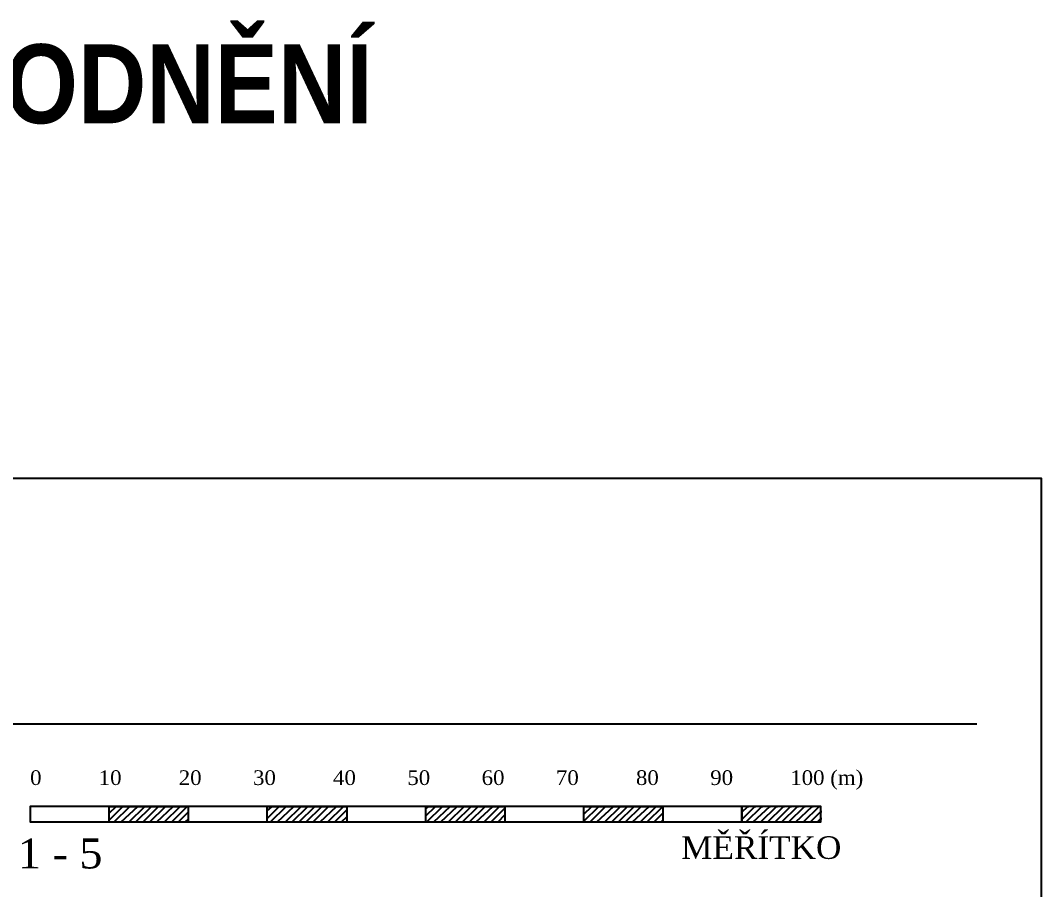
# Model space of a CAD drawing. Header units: millimetres. Extents: x -51 to 2999949, y -1641567 to 415040.
# Drawn here: x 1630620 to 1759949, y 303947 to 414025 of the extents above; entities that cross this region are included whole.
import ezdxf

# ---------------------------------------------------------------- set-up
doc = ezdxf.new("R2010")
doc.units = ezdxf.units.MM
doc.header["$LTSCALE"] = 75
doc.header["$MEASUREMENT"] = 0
doc.layers.get('0').update_dxf_attribs({"linetype": 'CONTINUOUS'})
doc.layers.add('ZEMINA', color=7, linetype='CONTINUOUS')
doc.styles.add('názvy výkresů', font='ariblk.ttf', dxfattribs={"width": 0.75, "height": 10000})
doc.styles.add('TIMESNEWROMAN', font='times.ttf')

msp = doc.modelspace()

# ---------------------------------------------------------------- linework, layer by layer
msp.add_line((1558166.6185, 324920.1745), (1751752.1823, 324920.1745))
msp.add_lwpolyline([(1549948.9938, 356001.2066), (1549948.9938, 59001.2066), (1759948.9938, 59001.2066), (1759948.9938, 356001.2066)], close=True)
for points in [[(1631851.0381, 312523.7166), (1641855.6645, 312523.7166), (1641855.6645, 314478.346), (1651860.2843, 314478.346), (1651860.2843, 312523.7166), (1661864.9041, 312523.7166), (1661864.9041, 314478.346), (1671972.395, 314478.346), (1671972.395, 312523.7166), (1681977.0279, 312523.7166), (1681977.0279, 314478.346), (1691981.6346, 314478.346), (1691981.6346, 312523.7166), (1701986.2675, 312523.7166), (1701986.2675, 314478.346), (1711990.8873, 314478.346), (1711990.8873, 312523.7166), (1721995.5072, 312523.7166), (1721995.5072, 314478.346), (1631851.0381, 314478.346), (1631851.0381, 312523.7166), (1722098.3783, 312523.7166)], [(1641855.6645, 313603.8893), (1642730.1081, 314478.346), (1642832.9792, 314478.346)], [(1641855.6645, 312729.4588), (1643604.5386, 314478.346), (1643707.4097, 314478.346)], [(1642498.635, 312523.7166), (1644478.9821, 314478.346), (1644607.5841, 314478.346)], [(1643398.7964, 312523.7166), (1645482.0146, 314478.346), (1645584.8857, 314478.346)], [(1644376.098, 312523.7166), (1646356.4582, 314478.346), (1646459.3293, 314478.346)], [(1645250.5546, 312523.7166), (1647230.9018, 314478.346), (1647359.4906, 314478.346)], [(1646150.7029, 312523.7166), (1648105.3322, 314478.346), (1648233.9211, 314478.346)], [(1647025.1465, 312523.7166), (1649005.4936, 314478.346), (1649108.3778, 314478.346)], [(1647899.5901, 312523.7166), (1649982.8083, 314478.346), (1650085.6794, 314478.346)], [(1648876.8916, 312523.7166), (1650857.2519, 314478.346), (1650985.8407, 314478.346)], [(1649777.0661, 312523.7166), (1651757.4132, 314478.346), (1651860.2843, 314478.346)], [(1661864.9041, 313938.2466), (1662507.8746, 314478.346), (1662636.4766, 314478.346)], [(1661864.9041, 312960.9188), (1663408.036, 314478.346), (1663510.9071, 314478.346)], [(1662302.1194, 312523.7166), (1664282.4665, 314478.346), (1664385.3507, 314478.346)], [(1663176.5629, 312523.7166), (1665259.7942, 314478.346), (1665388.3831, 314478.346)], [(1664179.5954, 312523.7166), (1666159.9425, 314478.346), (1666262.8136, 314478.346)], [(1665054.039, 312523.7166), (1667034.3861, 314478.346), (1667137.2703, 314478.346)], [(1665928.4825, 312523.7166), (1667908.8297, 314478.346), (1668011.7008, 314478.346)], [(1666802.913, 312523.7166), (1668783.2602, 314478.346), (1668886.1443, 314478.346)], [(1667677.3566, 312523.7166), (1669657.7168, 314478.346), (1669786.3057, 314478.346)], [(1668577.518, 312523.7166), (1670660.7362, 314478.346), (1670763.6073, 314478.346)], [(1669554.8326, 312523.7166), (1671535.1798, 314478.346), (1671638.064, 314478.346)], [(1681977.0279, 314169.7065), (1682311.359, 314478.346), (1682414.2432, 314478.346)], [(1681977.0279, 313269.5583), (1683185.8156, 314478.346), (1683288.6867, 314478.346)], [(1682079.899, 312523.7166), (1684060.2461, 314478.346), (1684188.835, 314478.346)], [(1682980.0473, 312523.7166), (1685063.2786, 314478.346), (1685166.1628, 314478.346)], [(1683854.5039, 312523.7166), (1685937.7222, 314478.346), (1686040.5933, 314478.346)], [(1684831.8055, 312523.7166), (1686812.1527, 314478.346), (1686915.0368, 314478.346)], [(1685706.2491, 312523.7166), (1687686.6093, 314478.346), (1687815.1982, 314478.346)], [(1686606.4105, 312523.7166), (1688586.7576, 314478.346), (1688689.6287, 314478.346)], [(1687480.841, 312523.7166), (1689461.2012, 314478.346), (1689564.0723, 314478.346)], [(1688355.2976, 312523.7166), (1690438.5158, 314478.346), (1690567.1047, 314478.346)], [(1689332.5992, 312523.7166), (1691312.9463, 314478.346), (1691441.5483, 314478.346)], [(1690232.7737, 312523.7166), (1691981.6346, 314272.6038), (1692084.5188, 314272.6038)], [(1701986.2675, 314375.4749), (1702089.1386, 314478.346), (1702217.7275, 314478.346)], [(1701986.2675, 313501.0182), (1702989.3, 314478.346), (1703092.1842, 314478.346)], [(1701986.2675, 312626.5877), (1703863.7436, 314478.346), (1703966.6147, 314478.346)], [(1702757.8269, 312523.7166), (1704738.1741, 314478.346), (1704841.0452, 314478.346)], [(1703632.2705, 312523.7166), (1705715.5018, 314478.346), (1705844.0907, 314478.346)], [(1704635.303, 312523.7166), (1706615.6501, 314478.346), (1706718.5212, 314478.346)], [(1705509.7465, 312523.7166), (1707490.0937, 314478.346), (1707592.9778, 314478.346)], [(1706384.1901, 312523.7166), (1708364.5372, 314478.346), (1708467.4083, 314478.346)], [(1707258.6206, 312523.7166), (1709238.9677, 314478.346), (1709341.8388, 314478.346)], [(1708133.0642, 312523.7166), (1710242.0133, 314478.346), (1710344.8844, 314478.346)], [(1709136.0966, 312523.7166), (1711116.4438, 314478.346), (1711219.3149, 314478.346)], [(1710010.5402, 312523.7166), (1711990.8873, 314478.346), (1712093.7715, 314478.346)], [(1721995.5072, 312523.7166), (1732000.127, 312523.7166), (1732000.127, 314478.346), (1721995.5072, 314478.346), (1721995.5072, 312523.7166), (1722098.3783, 312523.7166)], [(1721995.5072, 313732.5044), (1722767.0666, 314478.346), (1722869.9507, 314478.346)], [(1721995.5072, 312832.3299), (1723641.5101, 314478.346), (1723744.3943, 314478.346)], [(1722535.6066, 312523.7166), (1724515.9537, 314478.346), (1724644.5426, 314478.346)], [(1723435.7549, 312523.7166), (1725518.9862, 314478.346), (1725621.8703, 314478.346)], [(1724413.0826, 312523.7166), (1726393.4297, 314478.346), (1726496.3008, 314478.346)], [(1725287.5131, 312523.7166), (1727267.8602, 314478.346), (1727396.4622, 314478.346)], [(1726187.6745, 312523.7166), (1728142.3038, 314478.346), (1728270.9058, 314478.346)], [(1727062.118, 312523.7166), (1729042.4652, 314478.346), (1729145.3363, 314478.346)], [(1727936.5485, 312523.7166), (1729916.8957, 314478.346), (1730019.7798, 314478.346)], [(1728811.0052, 312523.7166), (1730894.2234, 314478.346), (1731022.8123, 314478.346)], [(1729814.0246, 312523.7166), (1731794.3717, 314478.346), (1731897.2559, 314478.346)], [(1650651.4966, 312523.7166), (1651860.2843, 313732.5044), (1651963.1554, 313732.5044)], [(1670429.2762, 312523.7166), (1671972.395, 314041.1177), (1672075.2792, 314041.1177)], [(1671303.7067, 312523.7166), (1671972.395, 313166.6872), (1672075.2792, 313166.6872)], [(1691107.2041, 312523.7166), (1691981.6346, 313398.1471), (1692084.5188, 313398.1471)], [(1710884.9838, 312523.7166), (1711990.8873, 313603.8893), (1712093.7715, 313603.8893)], [(1730688.4681, 312523.7166), (1732000.127, 313835.3755), (1732103.0111, 313835.3755)], [(1651525.9402, 312523.7166), (1651860.2843, 312832.3299), (1651963.1554, 312832.3299)], [(1711785.1321, 312523.7166), (1711990.8873, 312729.4588), (1712093.7715, 312729.4588)], [(1731562.9117, 312523.7166), (1732000.127, 312960.9188), (1732103.0111, 312960.9188)]]:
    msp.add_lwpolyline(points)

# ---------------------------------------------------------------- texts
at = {"attachment_point": 7, "style": 'TIMESNEWROMAN'}
for s, insert, char_height, width in [('\\W1.03;0\\~\\~\\~\\~\\~\\~\\~\\~\\~\\~10\\~\\~\\~\\~\\~\\~\\~\\~\\~\\~20\\~\\~\\~\\~\\~\\~\\~\\~\\~30\\~\\~\\~\\~\\~\\~\\~\\~\\~\\~40\\~\\~\\~\\~\\~\\~\\~\\~\\~50\\~\\~\\~\\~\\~\\~\\~\\~\\~60\\~\\~\\~\\~\\~\\~\\~\\~\\~70\\~\\~\\~\\~\\~\\~\\~\\~\\~\\~80\\~\\~\\~\\~\\~\\~\\~\\~\\~90\\~\\~\\~\\~\\~\\~\\~\\~\\~\\~100\\~(m)', (1631851.0381, 316587.4128), 1861.0337746, 104185.902222), ('\\W1.02;Varianty\\~osazení\\~do\\~terénu\\~\\~1\\~-\\~5', (1564570.606, 305373.9922), 3793.664797, 76615.213946), ('\\W1.03;MĚŘÍTKO', (1714305.5786, 307791.5676), 2863.160702, 21087.585931)]:
    msp.add_mtext(s, dxfattribs=dict(at, insert=insert, char_height=char_height, width=width))
at = {"layer": 'ZEMINA', "insert": (1549948.9938, 411001.2066), "char_height": 10000, "attachment_point": 1, "style": 'názvy výkresů'}
msp.add_mtext_dynamic_manual_height_columns('VÝKRES ODVODNĚNÍ', width=183031.750957, gutter_width=50000, heights=[0], dxfattribs=at)

doc.saveas('drawing.dxf')
